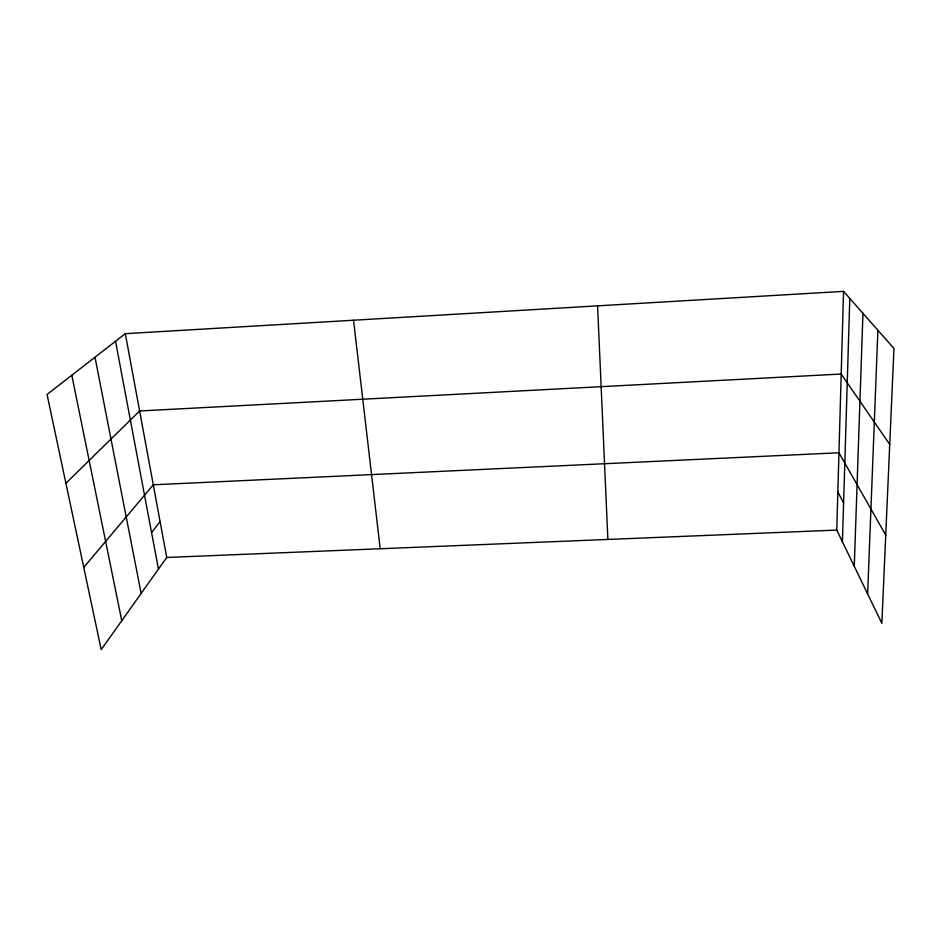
<?xml version="1.0" encoding="UTF-8"?>
<svg xmlns="http://www.w3.org/2000/svg" width="941" height="941" viewBox="0 0 941 941"><rect width="100%" height="100%" fill="white"/><g stroke="black" fill="none" stroke-linecap="round" stroke-linejoin="round"><path stroke-width="1.41" d="M843.548 291.369L893.95 348.429L881.858 623.33L836.761 530.089L843.548 291.369L125.318 333.667L47.05 394.467L101.205 649.631L166.733 557.472L125.318 333.667M842.418 541.781L849.794 298.438M854.275 566.282L862.956 313.341M867.626 593.9L877.894 330.256M151.572 532.594L160.088 521.549M83.749 567.423L153.289 484.803L838.96 452.774L885.74 535.076M65.894 483.274L139.621 410.97L841.195 374.036L889.727 444.434M166.733 557.472L836.761 530.089M837.855 491.896L843.595 502.906M71.81 375.236L121.765 620.707M94.994 357.227L141.162 593.43M115.531 341.277L158.453 569.105M353.545 320.222L380.199 548.744M597.582 305.849L607.874 539.44"/></g></svg>
